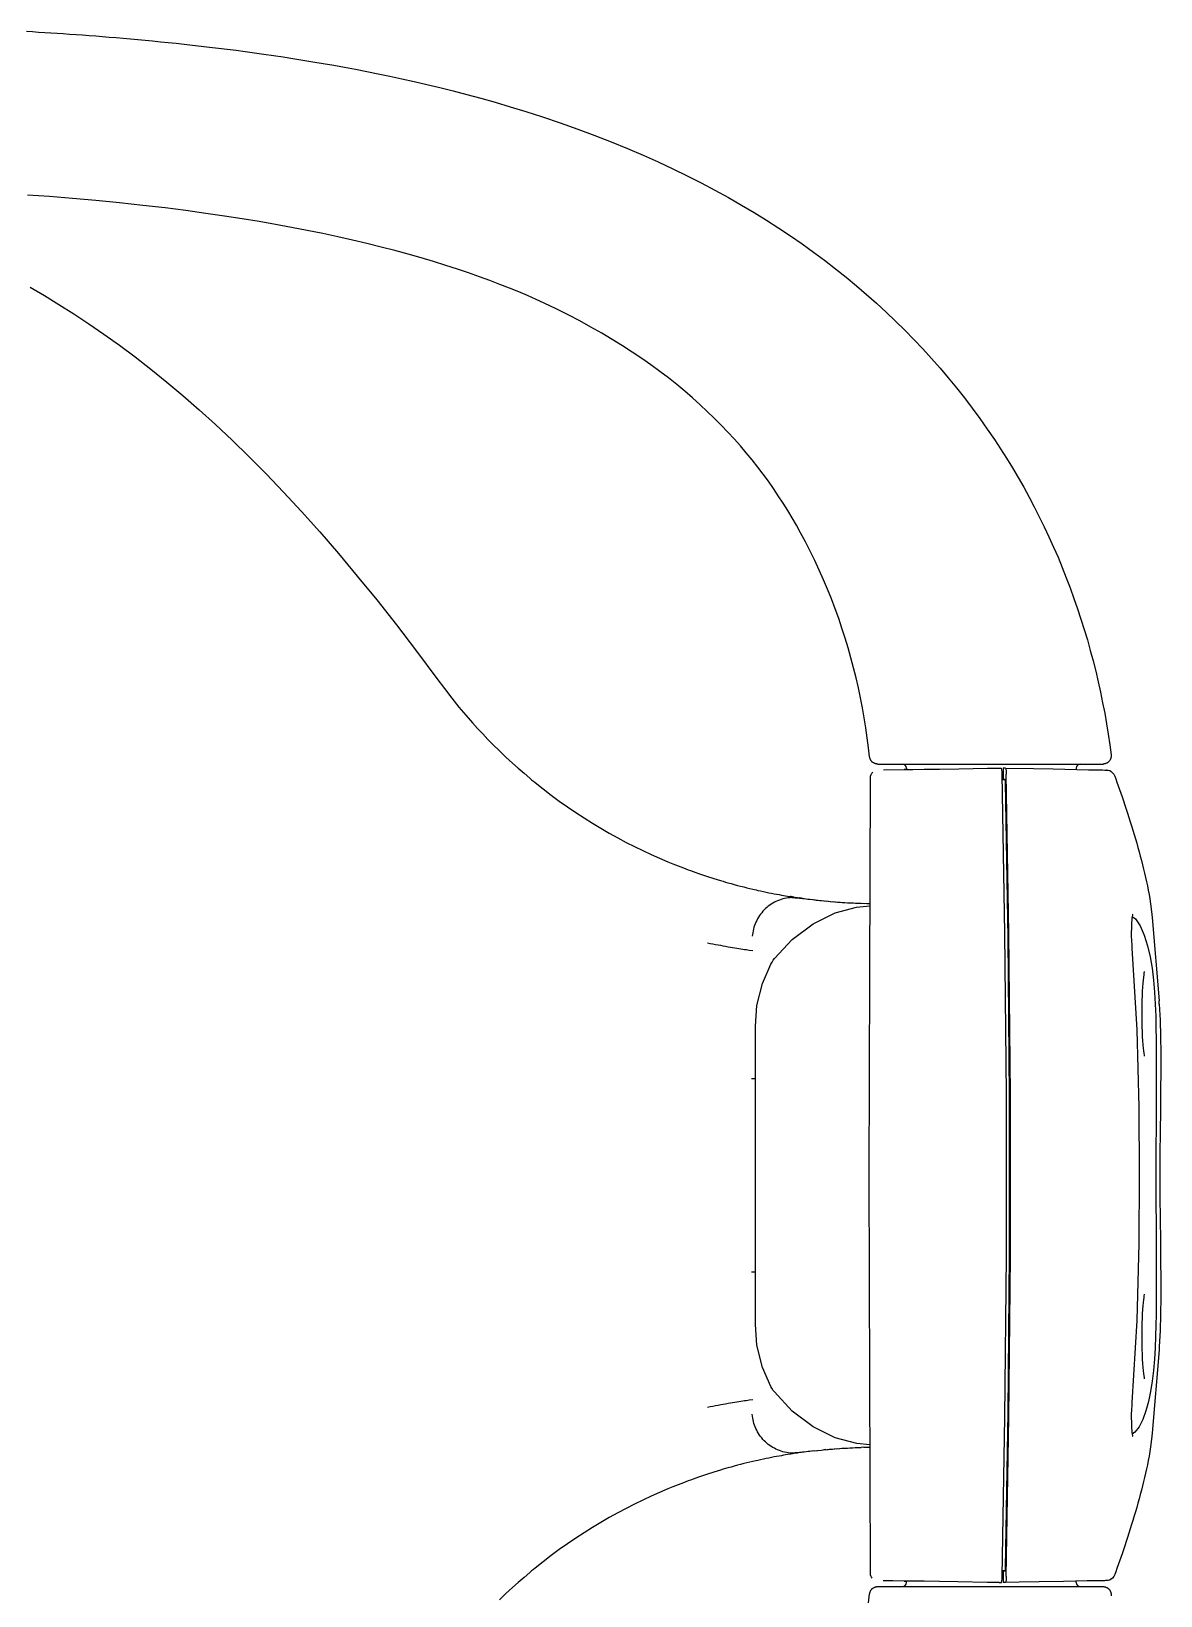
# Model space of a CAD drawing. Extents: x -119186 to 81195, y 1816 to 147180.
# Drawn here: x 24695.7 to 24835.8, y 34513 to 34707 of the extents above; entities that cross this region are included whole.
import ezdxf

# ---------------------------------------------------------------- set-up
doc = ezdxf.new("R2010")
doc.units = 0
doc.header["$LTSCALE"] = 12.7
doc.header["$MEASUREMENT"] = 0
doc.layers.add('A_建築（什器）', color=8, linetype='CONTINUOUS')

msp = doc.modelspace()

# ---------------------------------------------------------------- linework, layer by layer
at = {"layer": 'A_建築（什器）'}
for p, q in [((24695.08, 34706.99), (24695.83, 34706.95)), ((24695.83, 34706.95), (24696.57, 34706.9)), ((24696.57, 34706.9), (24697.33, 34706.86)), ((24697.33, 34706.86), (24698.09, 34706.81)), ((24698.09, 34706.81), (24698.86, 34706.76)), ((24698.86, 34706.76), (24699.64, 34706.71)), ((24699.64, 34706.71), (24700.42, 34706.65)), ((24700.42, 34706.65), (24701.22, 34706.59)), ((24701.22, 34706.59), (24702.02, 34706.54)), ((24702.02, 34706.54), (24702.83, 34706.48)), ((24702.83, 34706.48), (24703.66, 34706.41)), ((24703.66, 34706.41), (24704.5, 34706.35)), ((24704.5, 34706.35), (24705.34, 34706.28)), ((24705.34, 34706.28), (24706.21, 34706.21)), ((24706.21, 34706.21), (24707.08, 34706.13)), ((24707.08, 34706.13), (24707.97, 34706.05)), ((24707.97, 34706.05), (24708.87, 34705.97)), ((24708.87, 34705.97), (24709.79, 34705.89)), ((24709.79, 34705.89), (24710.72, 34705.8)), ((24710.72, 34705.8), (24711.68, 34705.7)), ((24711.68, 34705.7), (24712.65, 34705.61)), ((24712.65, 34705.61), (24713.64, 34705.5)), ((24713.64, 34705.5), (24714.65, 34705.39)), ((24714.65, 34705.39), (24715.68, 34705.28)), ((24715.68, 34705.28), (24716.73, 34705.16)), ((24716.73, 34705.16), (24717.79, 34705.04)), ((24717.79, 34705.04), (24718.88, 34704.91)), ((24718.88, 34704.91), (24719.98, 34704.77)), ((24719.98, 34704.77), (24721.09, 34704.63)), ((24721.09, 34704.63), (24722.22, 34704.48)), ((24722.22, 34704.48), (24723.37, 34704.32)), ((24723.37, 34704.32), (24724.53, 34704.16)), ((24724.53, 34704.16), (24725.71, 34703.99)), ((24725.71, 34703.99), (24726.9, 34703.81)), ((24726.9, 34703.81), (24728.12, 34703.62)), ((24728.12, 34703.62), (24729.35, 34703.42)), ((24729.35, 34703.42), (24730.61, 34703.22)), ((24730.61, 34703.22), (24731.9, 34703)), ((24731.9, 34703), (24733.2, 34702.77)), ((24733.2, 34702.77), (24734.53, 34702.53)), ((24734.53, 34702.53), (24735.89, 34702.28)), ((24735.89, 34702.28), (24737.29, 34702.01)), ((24737.29, 34702.01), (24738.71, 34701.72)), ((24738.71, 34701.72), (24740.16, 34701.42)), ((24740.16, 34701.42), (24741.66, 34701.1)), ((24741.66, 34701.1), (24743.19, 34700.76)), ((24743.19, 34700.76), (24744.75, 34700.4)), ((24744.75, 34700.4), (24746.36, 34700.01)), ((24746.36, 34700.01), (24748, 34699.6)), ((24748, 34699.6), (24749.69, 34699.16)), ((24749.69, 34699.16), (24751.44, 34698.69)), ((24751.44, 34698.69), (24753.23, 34698.19)), ((24753.23, 34698.19), (24755.09, 34697.64)), ((24755.09, 34697.64), (24757.04, 34697.04)), ((24757.04, 34697.04), (24759.11, 34696.38)), ((24759.11, 34696.38), (24761.29, 34695.64)), ((24761.29, 34695.64), (24763.48, 34694.86)), ((24763.48, 34694.86), (24765.59, 34694.08)), ((24765.59, 34694.08), (24767.63, 34693.28)), ((24767.63, 34693.28), (24769.62, 34692.46)), ((24769.62, 34692.46), (24771.57, 34691.63)), ((24771.57, 34691.63), (24773.43, 34690.8)), ((24773.43, 34690.8), (24775.26, 34689.94)), ((24775.26, 34689.94), (24777.05, 34689.07)), ((24777.05, 34689.07), (24778.79, 34688.19)), ((24697.93, 34686.49), (24695.19, 34686.69)), ((24700.78, 34686.26), (24697.93, 34686.49)), ((24778.79, 34688.19), (24780.49, 34687.29)), ((24780.49, 34687.29), (24782.16, 34686.38)), ((24703.69, 34686), (24700.78, 34686.26)), ((24706.63, 34685.71), (24703.69, 34686)), ((24709.51, 34685.4), (24706.63, 34685.71)), ((24712.26, 34685.08), (24709.51, 34685.4)), ((24714.86, 34684.75), (24712.26, 34685.08)), ((24717.31, 34684.41), (24714.86, 34684.75)), ((24782.16, 34686.38), (24783.78, 34685.45)), ((24783.78, 34685.45), (24785.36, 34684.51)), ((24785.36, 34684.51), (24786.9, 34683.56)), ((24719.63, 34684.08), (24717.31, 34684.41)), ((24721.83, 34683.73), (24719.63, 34684.08)), ((24723.94, 34683.39), (24721.83, 34683.73)), ((24725.98, 34683.03), (24723.94, 34683.39)), ((24727.97, 34682.67), (24725.98, 34683.03)), ((24729.91, 34682.29), (24727.97, 34682.67)), ((24786.9, 34683.56), (24788.41, 34682.59)), ((24788.41, 34682.59), (24789.88, 34681.61)), ((24731.82, 34681.9), (24729.91, 34682.29)), ((24733.69, 34681.5), (24731.82, 34681.9)), ((24735.52, 34681.09), (24733.69, 34681.5)), ((24737.31, 34680.67), (24735.52, 34681.09)), ((24739.06, 34680.24), (24737.31, 34680.67)), ((24789.88, 34681.61), (24791.32, 34680.62)), ((24791.32, 34680.62), (24792.72, 34679.61)), ((24740.76, 34679.8), (24739.06, 34680.24)), ((24742.41, 34679.35), (24740.76, 34679.8)), ((24744.02, 34678.89), (24742.41, 34679.35)), ((24745.57, 34678.43), (24744.02, 34678.89)), ((24792.72, 34679.61), (24794.1, 34678.59)), ((24747.08, 34677.96), (24745.57, 34678.43)), ((24748.53, 34677.5), (24747.08, 34677.96)), ((24749.93, 34677.03), (24748.53, 34677.5)), ((24751.27, 34676.55), (24749.93, 34677.03)), ((24794.1, 34678.59), (24795.44, 34677.55)), ((24795.44, 34677.55), (24796.75, 34676.51)), ((24695.51, 34675.26), (24697.29, 34674.22)), ((24752.57, 34676.08), (24751.27, 34676.55)), ((24753.81, 34675.61), (24752.57, 34676.08)), ((24755, 34675.14), (24753.81, 34675.61)), ((24756.15, 34674.67), (24755, 34675.14)), ((24796.75, 34676.51), (24798.03, 34675.44)), ((24798.03, 34675.44), (24799.29, 34674.37)), ((24697.29, 34674.22), (24699.1, 34673.13)), ((24699.1, 34673.13), (24700.94, 34671.96)), ((24757.24, 34674.21), (24756.15, 34674.67)), ((24758.29, 34673.74), (24757.24, 34674.21)), ((24759.29, 34673.29), (24758.29, 34673.74)), ((24759.29, 34673.29), (24759.28, 34673.29)), ((24760.8, 34672.57), (24759.28, 34673.29)), ((24799.29, 34674.37), (24800.52, 34673.28)), ((24800.52, 34673.28), (24801.72, 34672.17)), ((24700.94, 34671.96), (24702.81, 34670.73)), ((24762.29, 34671.83), (24760.8, 34672.57)), ((24763.72, 34671.08), (24762.29, 34671.83)), ((24765.11, 34670.32), (24763.72, 34671.08)), ((24801.72, 34672.17), (24802.89, 34671.05)), ((24802.89, 34671.05), (24804.04, 34669.92)), ((24702.81, 34670.73), (24704.69, 34669.43)), ((24704.69, 34669.43), (24706.61, 34668.06)), ((24766.45, 34669.56), (24765.11, 34670.32)), ((24767.75, 34668.78), (24766.45, 34669.56)), ((24804.04, 34669.92), (24805.17, 34668.76)), ((24706.61, 34668.06), (24708.54, 34666.61)), ((24769.01, 34668), (24767.75, 34668.78)), ((24770.23, 34667.21), (24769.01, 34668)), ((24771.4, 34666.42), (24770.23, 34667.21)), ((24805.17, 34668.76), (24806.27, 34667.6)), ((24806.27, 34667.6), (24807.35, 34666.41)), ((24708.54, 34666.61), (24710.5, 34665.09)), ((24710.5, 34665.09), (24712.48, 34663.5)), ((24772.54, 34665.62), (24771.4, 34666.42)), ((24773.64, 34664.81), (24772.54, 34665.62)), ((24807.35, 34666.41), (24808.41, 34665.21)), ((24808.41, 34665.21), (24809.44, 34664)), ((24712.48, 34663.5), (24714.47, 34661.82)), ((24774.71, 34664), (24773.64, 34664.81)), ((24775.74, 34663.18), (24774.71, 34664)), ((24776.74, 34662.36), (24775.74, 34663.18)), ((24809.44, 34664), (24810.45, 34662.77)), ((24714.47, 34661.82), (24716.48, 34660.07)), ((24777.7, 34661.53), (24776.74, 34662.36)), ((24778.64, 34660.69), (24777.7, 34661.53)), ((24810.45, 34662.77), (24811.43, 34661.52)), ((24811.43, 34661.52), (24812.4, 34660.25)), ((24716.48, 34660.07), (24718.52, 34658.23)), ((24779.54, 34659.85), (24778.64, 34660.69)), ((24780.41, 34659.01), (24779.54, 34659.85)), ((24812.4, 34660.25), (24813.34, 34658.97)), ((24718.52, 34658.23), (24720.58, 34656.3)), ((24781.26, 34658.16), (24780.41, 34659.01)), ((24782.08, 34657.3), (24781.26, 34658.16)), ((24813.34, 34658.97), (24814.27, 34657.67)), ((24814.27, 34657.67), (24815.16, 34656.36)), ((24720.58, 34656.3), (24722.67, 34654.27)), ((24782.87, 34656.44), (24782.08, 34657.3)), ((24783.64, 34655.58), (24782.87, 34656.44)), ((24784.38, 34654.71), (24783.64, 34655.58)), ((24815.16, 34656.36), (24815.92, 34655.21)), ((24722.67, 34654.27), (24724.8, 34652.12)), ((24785.1, 34653.84), (24784.38, 34654.71)), ((24785.79, 34652.96), (24785.1, 34653.84)), ((24815.92, 34655.21), (24816.66, 34654.04)), ((24816.66, 34654.04), (24817.39, 34652.86)), ((24724.8, 34652.12), (24726.97, 34649.85)), ((24786.46, 34652.07), (24785.79, 34652.96)), ((24787.12, 34651.19), (24786.46, 34652.07)), ((24817.39, 34652.86), (24818.1, 34651.66)), ((24818.1, 34651.66), (24818.79, 34650.46)), ((24726.97, 34649.85), (24729.19, 34647.46)), ((24787.75, 34650.29), (24787.12, 34651.19)), ((24788.35, 34649.39), (24787.75, 34650.29)), ((24818.79, 34650.46), (24819.46, 34649.24)), ((24788.95, 34648.49), (24788.35, 34649.39)), ((24789.52, 34647.58), (24788.95, 34648.49)), ((24819.46, 34649.24), (24820.11, 34648.02)), ((24820.11, 34648.02), (24820.73, 34646.78)), ((24729.19, 34647.46), (24731.46, 34644.93)), ((24790.07, 34646.66), (24789.52, 34647.58)), ((24790.6, 34645.74), (24790.07, 34646.66)), ((24791.11, 34644.82), (24790.6, 34645.74)), ((24820.73, 34646.78), (24821.34, 34645.54)), ((24731.46, 34644.93), (24733.77, 34642.25)), ((24791.72, 34643.68), (24791.11, 34644.82)), ((24821.34, 34645.54), (24821.93, 34644.29)), ((24821.93, 34644.29), (24822.5, 34643.04)), ((24733.77, 34642.25), (24736.12, 34639.44)), ((24792.31, 34642.52), (24791.72, 34643.68)), ((24792.88, 34641.35), (24792.31, 34642.52)), ((24822.5, 34643.04), (24823.05, 34641.77)), ((24793.43, 34640.18), (24792.88, 34641.35)), ((24793.96, 34638.99), (24793.43, 34640.18)), ((24823.05, 34641.77), (24823.57, 34640.51)), ((24823.57, 34640.51), (24824.08, 34639.23)), ((24736.12, 34639.44), (24738.52, 34636.49)), ((24794.46, 34637.8), (24793.96, 34638.99)), ((24824.08, 34639.23), (24824.57, 34637.96)), ((24824.57, 34637.96), (24825.03, 34636.67)), ((24738.52, 34636.49), (24740.97, 34633.38)), ((24794.94, 34636.6), (24794.46, 34637.8)), ((24795.4, 34635.39), (24794.94, 34636.6)), ((24825.03, 34636.67), (24825.48, 34635.39)), ((24795.84, 34634.18), (24795.4, 34635.39)), ((24796.25, 34632.97), (24795.84, 34634.18)), ((24825.48, 34635.39), (24825.9, 34634.1)), ((24825.9, 34634.1), (24826.31, 34632.81)), ((24740.97, 34633.38), (24743.46, 34630.13)), ((24796.64, 34631.75), (24796.25, 34632.97)), ((24826.31, 34632.81), (24826.69, 34631.52)), ((24797.02, 34630.52), (24796.64, 34631.75)), ((24797.36, 34629.29), (24797.02, 34630.52)), ((24826.69, 34631.52), (24827.06, 34630.22)), ((24827.06, 34630.22), (24827.4, 34628.92)), ((24743.46, 34630.13), (24745.99, 34626.75)), ((24797.69, 34628.06), (24797.36, 34629.29)), ((24827.4, 34628.92), (24827.73, 34627.63)), ((24745.99, 34626.75), (24746.92, 34625.49)), ((24798, 34626.83), (24797.69, 34628.06)), ((24798.28, 34625.59), (24798, 34626.83)), ((24827.73, 34627.63), (24828.03, 34626.33)), ((24828.03, 34626.33), (24828.32, 34625.03)), ((24746.92, 34625.49), (24747.84, 34624.3)), ((24798.55, 34624.35), (24798.28, 34625.59)), ((24798.79, 34623.11), (24798.55, 34624.35)), ((24828.32, 34625.03), (24828.59, 34623.73)), ((24747.84, 34624.3), (24748.73, 34623.2)), ((24748.73, 34623.2), (24749.59, 34622.18)), ((24799.01, 34621.87), (24798.79, 34623.11)), ((24828.59, 34623.73), (24828.84, 34622.43)), ((24828.84, 34622.43), (24829.07, 34621.13)), ((24749.59, 34622.18), (24750.41, 34621.24)), ((24750.41, 34621.24), (24751.04, 34620.55)), ((24751.04, 34620.55), (24751.68, 34619.86)), ((24799.21, 34620.63), (24799.01, 34621.87)), ((24799.39, 34619.39), (24799.21, 34620.63)), ((24829.07, 34621.13), (24829.28, 34619.82)), ((24751.68, 34619.86), (24752.32, 34619.19)), ((24752.32, 34619.19), (24752.53, 34618.98)), ((24752.53, 34618.98), (24752.74, 34618.76)), ((24752.74, 34618.76), (24752.95, 34618.55)), ((24752.95, 34618.55), (24753.74, 34617.77)), ((24799.55, 34618.14), (24799.39, 34619.39)), ((24829.28, 34619.82), (24829.47, 34618.52)), ((24829.47, 34618.52), (24829.64, 34617.26)), ((24753.74, 34617.77), (24754.55, 34617)), ((24754.55, 34617), (24755.36, 34616.25)), ((24799.68, 34617.01), (24799.55, 34618.14)), ((24799.69, 34616.96), (24799.68, 34617.01)), ((24799.7, 34616.91), (24799.69, 34616.96)), ((24799.71, 34616.86), (24799.7, 34616.91)), ((24799.73, 34616.81), (24799.71, 34616.86)), ((24799.75, 34616.76), (24799.73, 34616.81)), ((24799.77, 34616.71), (24799.75, 34616.76)), ((24799.79, 34616.67), (24799.77, 34616.71)), ((24799.82, 34616.62), (24799.79, 34616.67)), ((24799.84, 34616.58), (24799.82, 34616.62)), ((24799.87, 34616.54), (24799.84, 34616.58)), ((24829.48, 34616.59), (24829.46, 34616.55)), ((24829.51, 34616.64), (24829.48, 34616.59)), ((24829.54, 34616.68), (24829.51, 34616.64)), ((24829.56, 34616.73), (24829.54, 34616.68)), ((24829.58, 34616.78), (24829.56, 34616.73)), ((24829.6, 34616.83), (24829.58, 34616.78)), ((24829.61, 34616.88), (24829.6, 34616.83)), ((24829.62, 34616.93), (24829.61, 34616.88)), ((24829.63, 34616.98), (24829.62, 34616.93)), ((24829.64, 34617.04), (24829.63, 34616.98)), ((24829.64, 34617.26), (24829.64, 34617.25)), ((24829.64, 34617.25), (24829.64, 34617.19)), ((24829.64, 34617.19), (24829.64, 34617.14)), ((24829.64, 34617.14), (24829.64, 34617.09)), ((24829.64, 34617.09), (24829.64, 34617.04)), ((24755.36, 34616.25), (24756.07, 34615.62)), ((24756.07, 34615.62), (24756.8, 34614.99)), ((24756.8, 34614.99), (24757.52, 34614.37)), ((24799.78, 34614.61), (24799.85, 34614.82)), ((24799.85, 34614.82), (24799.95, 34614.99)), ((24799.9, 34616.5), (24799.87, 34616.54)), ((24799.94, 34616.46), (24799.9, 34616.5)), ((24799.97, 34616.42), (24799.94, 34616.46)), ((24799.95, 34614.99), (24800.07, 34615.13)), ((24800.01, 34616.38), (24799.97, 34616.42)), ((24800.05, 34616.35), (24800.01, 34616.38)), ((24800.09, 34616.32), (24800.05, 34616.35)), ((24800.14, 34616.29), (24800.09, 34616.32)), ((24800.18, 34616.26), (24800.14, 34616.29)), ((24800.23, 34616.24), (24800.18, 34616.26)), ((24800.27, 34616.22), (24800.23, 34616.24)), ((24800.32, 34616.2), (24800.27, 34616.22)), ((24800.37, 34616.18), (24800.32, 34616.2)), ((24800.42, 34616.17), (24800.37, 34616.18)), ((24800.47, 34616.15), (24800.42, 34616.17)), ((24800.52, 34616.15), (24800.47, 34616.15)), ((24800.57, 34616.14), (24800.52, 34616.15)), ((24800.62, 34616.13), (24800.57, 34616.14)), ((24800.68, 34616.13), (24800.62, 34616.13)), ((24800.68, 34616.13), (24828.64, 34616.13)), ((24801.42, 34615.41), (24804.24, 34615.46)), ((24803.97, 34615.44), (24804.24, 34615.45)), ((24803.98, 34615.44), (24803.97, 34615.44)), ((24804.24, 34615.45), (24803.98, 34615.44)), ((24804.24, 34615.63), (24804.24, 34615.45)), ((24804.24, 34615.45), (24805.05, 34615.46)), ((24805.05, 34615.46), (24806.46, 34615.48)), ((24806.46, 34615.48), (24808.36, 34615.51)), ((24808.36, 34615.51), (24810.75, 34615.55)), ((24810.75, 34615.55), (24814.31, 34615.61)), ((24814.31, 34615.61), (24815.73, 34615.63)), ((24815.73, 34615.63), (24816.03, 34615.63)), ((24816.06, 34615.58), (24816.03, 34615.63)), ((24816.09, 34615.42), (24816.06, 34615.58)), ((24816.11, 34615.17), (24816.09, 34615.42)), ((24816.12, 34614.87), (24816.11, 34615.17)), ((24816.46, 34595.17), (24816.12, 34614.87)), ((24816.23, 34615.62), (24816.23, 34614.21)), ((24816.53, 34615.62), (24816.23, 34615.62)), ((24816.53, 34615.62), (24816.57, 34615.53)), ((24816.53, 34615.62), (24820, 34615.56)), ((24816.57, 34615.53), (24816.6, 34615.26)), ((24816.6, 34615.26), (24816.62, 34614.86)), ((24816.96, 34595.16), (24816.62, 34614.86)), ((24820, 34615.56), (24822.43, 34615.52)), ((24822.43, 34615.52), (24823.9, 34615.49)), ((24823.9, 34615.49), (24826.83, 34615.43)), ((24825.31, 34615.63), (24825.31, 34615.46)), ((24826.83, 34615.43), (24827.68, 34615.42)), ((24827.68, 34615.42), (24828.26, 34615.4)), ((24828.26, 34615.4), (24828.59, 34615.4)), ((24828.59, 34615.4), (24828.84, 34615.39)), ((24828.7, 34616.13), (24828.64, 34616.13)), ((24828.75, 34616.14), (24828.7, 34616.13)), ((24828.8, 34616.15), (24828.75, 34616.14)), ((24828.85, 34616.16), (24828.8, 34616.15)), ((24828.84, 34615.39), (24829.04, 34615.38)), ((24828.9, 34616.17), (24828.85, 34616.16)), ((24828.95, 34616.18), (24828.9, 34616.17)), ((24829, 34616.2), (24828.95, 34616.18)), ((24829.05, 34616.22), (24829, 34616.2)), ((24829.06, 34615.38), (24829.04, 34615.38)), ((24829.1, 34616.24), (24829.05, 34616.22)), ((24829.06, 34615.38), (24829.09, 34615.38)), ((24829.09, 34615.38), (24829.11, 34615.38)), ((24829.15, 34616.27), (24829.1, 34616.24)), ((24829.11, 34615.38), (24829.14, 34615.38)), ((24829.14, 34615.38), (24829.18, 34615.38)), ((24829.19, 34616.3), (24829.15, 34616.27)), ((24829.18, 34615.38), (24829.28, 34615.36)), ((24829.23, 34616.33), (24829.19, 34616.3)), ((24829.28, 34616.36), (24829.23, 34616.33)), ((24829.32, 34616.39), (24829.28, 34616.36)), ((24829.28, 34615.36), (24829.46, 34615.31)), ((24829.35, 34616.43), (24829.32, 34616.39)), ((24829.39, 34616.47), (24829.35, 34616.43)), ((24829.42, 34616.51), (24829.39, 34616.47)), ((24829.46, 34616.55), (24829.42, 34616.51)), ((24829.46, 34615.31), (24829.65, 34615.21)), ((24829.65, 34615.21), (24829.83, 34615.06)), ((24829.83, 34615.06), (24829.98, 34614.86)), ((24829.98, 34614.86), (24830.06, 34614.7)), ((24830.06, 34614.7), (24830.08, 34614.64)), ((24830.08, 34614.64), (24830.21, 34614.29)), ((24757.52, 34614.37), (24757.74, 34614.19)), ((24757.74, 34614.19), (24757.96, 34614.01)), ((24757.96, 34614.01), (24758.17, 34613.84)), ((24758.17, 34613.84), (24759.16, 34613.05)), ((24759.16, 34613.05), (24760.17, 34612.28)), ((24799.69, 34590.11), (24799.77, 34614.2)), ((24799.77, 34614.43), (24799.78, 34614.61)), ((24799.77, 34614.19), (24799.77, 34614.43)), ((24816.46, 34614.16), (24816.13, 34614.17)), ((24816.47, 34614.21), (24816.23, 34614.21)), ((24816.47, 34614.21), (24816.49, 34614.16)), ((24816.49, 34614.16), (24816.5, 34614.03)), ((24816.5, 34614.03), (24816.51, 34613.83)), ((24816.51, 34613.83), (24816.84, 34594.53)), ((24830.21, 34614.29), (24830.35, 34613.88)), ((24830.35, 34613.88), (24830.66, 34612.99)), ((24830.66, 34612.99), (24830.83, 34612.53)), ((24760.17, 34612.28), (24761.18, 34611.54)), ((24761.18, 34611.54), (24762.19, 34610.82)), ((24762.19, 34610.82), (24763.22, 34610.12)), ((24830.83, 34612.53), (24830.99, 34612.05)), ((24830.99, 34612.05), (24831.16, 34611.56)), ((24831.16, 34611.56), (24831.33, 34611.05)), ((24831.33, 34611.05), (24831.5, 34610.54)), ((24763.22, 34610.12), (24764.25, 34609.45)), ((24764.25, 34609.45), (24765.29, 34608.8)), ((24831.5, 34610.54), (24831.67, 34610.02)), ((24831.67, 34610.02), (24831.84, 34609.5)), ((24831.84, 34609.5), (24832.01, 34608.98)), ((24832.01, 34608.98), (24832.17, 34608.45)), ((24765.29, 34608.8), (24766.33, 34608.17)), ((24766.33, 34608.17), (24767.38, 34607.56)), ((24767.38, 34607.56), (24768.43, 34606.98)), ((24768.43, 34606.98), (24769.48, 34606.42)), ((24832.17, 34608.45), (24832.34, 34607.92)), ((24832.34, 34607.92), (24832.5, 34607.38)), ((24832.5, 34607.38), (24832.66, 34606.84)), ((24769.48, 34606.42), (24770.5, 34605.9)), ((24770.5, 34605.9), (24771.53, 34605.4)), ((24771.53, 34605.4), (24772.56, 34604.92)), ((24832.66, 34606.84), (24832.82, 34606.31)), ((24832.82, 34606.31), (24832.97, 34605.77)), ((24832.97, 34605.77), (24833.12, 34605.24)), ((24833.12, 34605.24), (24833.26, 34604.71)), ((24772.56, 34604.92), (24773.6, 34604.46)), ((24773.6, 34604.46), (24774.63, 34604.02)), ((24774.63, 34604.02), (24775.27, 34603.76)), ((24775.27, 34603.76), (24775.93, 34603.49)), ((24775.93, 34603.49), (24776.58, 34603.24)), ((24776.58, 34603.24), (24776.86, 34603.14)), ((24776.86, 34603.14), (24777.15, 34603.03)), ((24777.15, 34603.03), (24777.44, 34602.92)), ((24833.26, 34604.71), (24833.4, 34604.17)), ((24833.4, 34604.17), (24833.54, 34603.64)), ((24833.54, 34603.64), (24833.67, 34603.11)), ((24833.67, 34603.11), (24833.8, 34602.59)), ((24777.44, 34602.92), (24778.46, 34602.56)), ((24778.46, 34602.56), (24779.42, 34602.23)), ((24779.42, 34602.23), (24780.33, 34601.94)), ((24780.33, 34601.94), (24781.17, 34601.68)), ((24781.17, 34601.68), (24781.5, 34601.59)), ((24781.5, 34601.59), (24781.81, 34601.5)), ((24781.81, 34601.5), (24782.11, 34601.41)), ((24782.1, 34601.41), (24782.49, 34601.3)), ((24782.49, 34601.3), (24782.89, 34601.19)), ((24782.89, 34601.19), (24783.28, 34601.09)), ((24783.28, 34601.09), (24783.67, 34600.99)), ((24833.8, 34602.59), (24833.92, 34602.06)), ((24833.92, 34602.06), (24834.03, 34601.54)), ((24834.03, 34601.54), (24834.14, 34601.02)), ((24783.67, 34600.99), (24784.06, 34600.89)), ((24784.06, 34600.89), (24784.43, 34600.8)), ((24784.43, 34600.8), (24784.81, 34600.7)), ((24784.81, 34600.7), (24785.18, 34600.62)), ((24785.18, 34600.62), (24785.6, 34600.52)), ((24785.6, 34600.52), (24785.82, 34600.47)), ((24785.81, 34600.47), (24786.15, 34600.4)), ((24786.15, 34600.4), (24786.5, 34600.32)), ((24786.5, 34600.32), (24786.84, 34600.25)), ((24786.84, 34600.25), (24787.18, 34600.18)), ((24787.18, 34600.18), (24787.52, 34600.12)), ((24787.52, 34600.12), (24787.84, 34600.05)), ((24787.84, 34600.05), (24788.14, 34600)), ((24788.26, 34599.18), (24788.06, 34599.09)), ((24788.14, 34600), (24788.44, 34599.94)), ((24788.48, 34599.26), (24788.26, 34599.18)), ((24788.44, 34599.94), (24788.75, 34599.89)), ((24788.69, 34599.34), (24788.48, 34599.26)), ((24788.91, 34599.4), (24788.69, 34599.34)), ((24788.75, 34599.89), (24789, 34599.84)), ((24789.13, 34599.46), (24788.91, 34599.4)), ((24789, 34599.84), (24789.26, 34599.8)), ((24789.35, 34599.5), (24789.13, 34599.46)), ((24789.26, 34599.8), (24789.51, 34599.76)), ((24789.57, 34599.54), (24789.35, 34599.5)), ((24789.51, 34599.76), (24789.84, 34599.7)), ((24789.8, 34599.56), (24789.57, 34599.54)), ((24790.02, 34599.58), (24789.8, 34599.56)), ((24789.84, 34599.7), (24789.86, 34599.7)), ((24789.95, 34599.69), (24789.86, 34599.7)), ((24790.1, 34599.66), (24789.94, 34599.69)), ((24790.03, 34599.59), (24790.03, 34599.59)), ((24790.03, 34599.59), (24790.03, 34599.59)), ((24790.03, 34599.59), (24790.04, 34599.59)), ((24790.03, 34599.59), (24790.03, 34599.59)), ((24790.04, 34599.59), (24790.06, 34599.59)), ((24790.06, 34599.59), (24790.08, 34599.59)), ((24790.08, 34599.59), (24790.1, 34599.58)), ((24790.31, 34599.63), (24790.09, 34599.66)), ((24790.1, 34599.58), (24790.13, 34599.58)), ((24790.13, 34599.58), (24790.3, 34599.57)), ((24790.13, 34599.58), (24790.14, 34599.58)), ((24790.15, 34599.58), (24790.16, 34599.58)), ((24790.28, 34599.63), (24790.53, 34599.59)), ((24790.3, 34599.57), (24790.45, 34599.56)), ((24790.43, 34599.61), (24790.68, 34599.57)), ((24790.45, 34599.56), (24790.61, 34599.54)), ((24790.56, 34599.59), (24790.83, 34599.54)), ((24790.61, 34599.54), (24790.78, 34599.53)), ((24791.04, 34599.51), (24790.71, 34599.56)), ((24790.78, 34599.53), (24790.97, 34599.51)), ((24790.97, 34599.51), (24791.16, 34599.49)), ((24791.22, 34599.49), (24791, 34599.52)), ((24791.16, 34599.49), (24791.36, 34599.47)), ((24791.35, 34599.47), (24791.19, 34599.49)), ((24791.36, 34599.47), (24791.57, 34599.44)), ((24791.57, 34599.44), (24791.8, 34599.42)), ((24791.8, 34599.42), (24792.03, 34599.39)), ((24792.03, 34599.39), (24792.28, 34599.36)), ((24792.28, 34599.36), (24792.66, 34599.32)), ((24792.65, 34599.32), (24792.95, 34599.28)), ((24792.84, 34599.3), (24793.13, 34599.26)), ((24793.05, 34599.27), (24793.26, 34599.25)), ((24793.26, 34599.25), (24793.49, 34599.22)), ((24793.49, 34599.22), (24793.71, 34599.2)), ((24793.71, 34599.2), (24794.02, 34599.17)), ((24793.94, 34599.18), (24793.94, 34599.18)), ((24793.99, 34599.17), (24794.33, 34599.14)), ((24794.25, 34599.15), (24794.58, 34599.11)), ((24794.52, 34599.12), (24794.84, 34599.09)), ((24834.14, 34601.02), (24834.24, 34600.49)), ((24834.24, 34600.49), (24834.34, 34599.95)), ((24834.34, 34599.95), (24834.44, 34599.4)), ((24834.44, 34599.4), (24834.53, 34598.81)), ((24786.02, 34597.33), (24785.89, 34597.14)), ((24786.15, 34597.52), (24786.02, 34597.33)), ((24786.29, 34597.7), (24786.15, 34597.52)), ((24786.44, 34597.87), (24786.29, 34597.7)), ((24786.59, 34598.04), (24786.44, 34597.87)), ((24786.75, 34598.2), (24786.59, 34598.04)), ((24786.92, 34598.35), (24786.75, 34598.2)), ((24787.1, 34598.49), (24786.92, 34598.35)), ((24787.28, 34598.63), (24787.1, 34598.49)), ((24787.47, 34598.76), (24787.28, 34598.63)), ((24787.66, 34598.88), (24787.47, 34598.76)), ((24787.86, 34598.99), (24787.66, 34598.88)), ((24788.06, 34599.09), (24787.86, 34598.99)), ((24792.67, 34596.32), (24795.39, 34597.66)), ((24794.8, 34599.1), (24795.19, 34599.06)), ((24795.08, 34599.07), (24795.46, 34599.04)), ((24795.38, 34599.05), (24795.74, 34599.02)), ((24795.39, 34597.66), (24798.07, 34598.4)), ((24795.68, 34599.02), (24796.03, 34599)), ((24795.98, 34599), (24796.32, 34598.98)), ((24796.29, 34598.98), (24796.62, 34598.96)), ((24796.61, 34598.96), (24797.03, 34598.94)), ((24796.94, 34598.94), (24797.34, 34598.92)), ((24797.27, 34598.92), (24797.66, 34598.9)), ((24797.6, 34598.91), (24797.98, 34598.89)), ((24797.94, 34598.89), (24798.3, 34598.88)), ((24798.07, 34598.4), (24799.72, 34598.55)), ((24798.28, 34598.88), (24798.63, 34598.87)), ((24798.62, 34598.87), (24799.07, 34598.85)), ((24798.97, 34598.86), (24799.4, 34598.85)), ((24799.33, 34598.85), (24799.72, 34598.84)), ((24799.68, 34598.84), (24799.72, 34598.84)), ((24832.26, 34597.23), (24832.23, 34597.03)), ((24832.29, 34597.39), (24832.26, 34597.23)), ((24832.26, 34597.22), (24832.66, 34596.92)), ((24832.31, 34597.48), (24832.29, 34597.39)), ((24832.33, 34597.52), (24832.31, 34597.48)), ((24832.33, 34597.51), (24832.33, 34597.52)), ((24834.53, 34598.81), (24834.62, 34598.18)), ((24834.62, 34598.18), (24834.7, 34597.49)), ((24834.7, 34597.49), (24834.74, 34597.12)), ((24785.22, 34595.45), (24785.18, 34595.22)), ((24785.27, 34595.67), (24785.22, 34595.45)), ((24785.33, 34595.89), (24785.27, 34595.67)), ((24785.4, 34596.11), (24785.33, 34595.89)), ((24785.48, 34596.33), (24785.4, 34596.11)), ((24785.57, 34596.54), (24785.48, 34596.33)), ((24785.67, 34596.74), (24785.57, 34596.54)), ((24785.78, 34596.95), (24785.67, 34596.74)), ((24785.89, 34597.14), (24785.78, 34596.95)), ((24790.05, 34594.37), (24792.67, 34596.32)), ((24832.15, 34595.72), (24832.14, 34595.27)), ((24832.14, 34595.27), (24832.14, 34594.77)), ((24832.16, 34596.12), (24832.15, 34595.72)), ((24832.18, 34596.47), (24832.16, 34596.12)), ((24832.21, 34596.77), (24832.18, 34596.47)), ((24832.23, 34597.03), (24832.21, 34596.77)), ((24832.66, 34596.92), (24833.25, 34596.06)), ((24833.25, 34596.06), (24833.76, 34594.91)), ((24834.74, 34597.12), (24834.74, 34597.09)), ((24834.74, 34597.12), (24835.59, 34586.76)), ((24779.91, 34593.85), (24779.58, 34593.92)), ((24780.24, 34593.78), (24779.91, 34593.85)), ((24780.56, 34593.72), (24780.24, 34593.78)), ((24780.88, 34593.66), (24780.56, 34593.72)), ((24781.2, 34593.61), (24780.88, 34593.66)), ((24781.51, 34593.55), (24781.2, 34593.61)), ((24781.81, 34593.5), (24781.51, 34593.55)), ((24782.11, 34593.44), (24781.81, 34593.5)), ((24782.4, 34593.39), (24782.11, 34593.44)), ((24782.68, 34593.35), (24782.4, 34593.39)), ((24782.95, 34593.3), (24782.68, 34593.35)), ((24783.22, 34593.26), (24782.95, 34593.3)), ((24785.14, 34595), (24785.12, 34594.77)), ((24785.18, 34595.22), (24785.14, 34595)), ((24787.86, 34592), (24790.05, 34594.37)), ((24816.64, 34575.16), (24816.46, 34595.17)), ((24816.84, 34594.53), (24817.01, 34574.95)), ((24817.14, 34575.16), (24816.96, 34595.16)), ((24832.14, 34594.77), (24832.16, 34594.23)), ((24832.16, 34594.23), (24832.19, 34593.66)), ((24832.19, 34593.66), (24832.22, 34593.29)), ((24833.76, 34594.91), (24834.17, 34593.6)), ((24834.17, 34593.6), (24834.49, 34592.22)), ((24783.47, 34593.22), (24783.22, 34593.26)), ((24783.95, 34593.14), (24783.47, 34593.22)), ((24784.17, 34593.11), (24783.95, 34593.14)), ((24784.38, 34593.08), (24784.17, 34593.11)), ((24784.57, 34593.05), (24784.38, 34593.08)), ((24784.75, 34593.02), (24784.57, 34593.05)), ((24785.18, 34592.96), (24784.75, 34593.02)), ((24787.42, 34591.3), (24787.57, 34591.56)), ((24787.57, 34591.56), (24787.73, 34591.81)), ((24787.73, 34591.81), (24787.86, 34592)), ((24787.86, 34592), (24787.86, 34592)), ((24832.22, 34593.29), (24832.84, 34583.16)), ((24834.49, 34592.22), (24834.72, 34590.8)), ((24786.38, 34588.93), (24787.42, 34591.3)), ((24799.63, 34564.97), (24799.69, 34590.11)), ((24833.64, 34589.69), (24833.6, 34589.35)), ((24833.68, 34589.98), (24833.64, 34589.69)), ((24833.71, 34590.19), (24833.68, 34589.98)), ((24833.74, 34590.34), (24833.71, 34590.19)), ((24833.76, 34590.4), (24833.74, 34590.34)), ((24834.72, 34590.8), (24834.9, 34589.34)), ((24785.7, 34586.18), (24786.38, 34588.93)), ((24833.51, 34587.97), (24833.48, 34587.42)), ((24833.54, 34588.48), (24833.51, 34587.97)), ((24833.57, 34588.94), (24833.54, 34588.48)), ((24833.6, 34589.35), (24833.57, 34588.94)), ((24834.9, 34589.34), (24835.02, 34587.85)), ((24835.02, 34587.85), (24835.11, 34586.35)), ((24785.5, 34583.61), (24785.7, 34586.18)), ((24833.45, 34586.2), (24833.44, 34585.54)), ((24833.44, 34585.54), (24833.44, 34584.88)), ((24833.46, 34586.82), (24833.45, 34586.2)), ((24833.48, 34587.42), (24833.46, 34586.82)), ((24835.11, 34586.35), (24835.17, 34584.85)), ((24835.62, 34586.35), (24835.59, 34586.76)), ((24835.62, 34586.35), (24835.72, 34584.39)), ((24785.5, 34546.65), (24785.5, 34583.61)), ((24833.44, 34584.88), (24833.44, 34584.21)), ((24833.44, 34584.21), (24833.46, 34583.56)), ((24835.17, 34584.85), (24835.2, 34583.4)), ((24835.72, 34584.39), (24835.77, 34582.36)), ((24832.84, 34583.16), (24833.08, 34573.6)), ((24833.46, 34583.56), (24833.48, 34582.93)), ((24833.48, 34582.93), (24833.5, 34582.34)), ((24833.5, 34582.34), (24833.53, 34581.8)), ((24833.53, 34581.8), (24833.57, 34581.32)), ((24835.2, 34583.4), (24835.21, 34582)), ((24835.21, 34582), (24835.22, 34580.85)), ((24835.77, 34582.36), (24835.79, 34580.26)), ((24833.57, 34581.32), (24833.61, 34580.9)), ((24833.61, 34580.9), (24833.64, 34580.55)), ((24833.64, 34580.55), (24833.68, 34580.27)), ((24833.68, 34580.27), (24833.72, 34580.05)), ((24833.72, 34580.05), (24833.75, 34579.91)), ((24833.75, 34579.91), (24833.75, 34579.9)), ((24835.22, 34580.85), (24835.22, 34570.94)), ((24835.79, 34580.26), (24835.79, 34578.05)), ((24835.79, 34578.05), (24835.78, 34575.7)), ((24785.03, 34577.13), (24785.5, 34577.13)), ((24816.64, 34555.1), (24816.64, 34575.16)), ((24817.01, 34574.95), (24817.01, 34555.31)), ((24817.14, 34555.1), (24817.14, 34575.16)), ((24835.78, 34575.7), (24835.75, 34573.19)), ((24833.08, 34573.6), (24833.12, 34565.13)), ((24835.75, 34573.19), (24835.72, 34570.55)), ((24835.21, 34570.27), (24835.2, 34569.47)), ((24835.22, 34570.95), (24835.21, 34570.27)), ((24835.22, 34570.96), (24835.22, 34570.95)), ((24835.72, 34570.55), (24835.69, 34567.75)), ((24835.2, 34569.47), (24835.19, 34568.42)), ((24835.19, 34568.42), (24835.19, 34567.18)), ((24835.19, 34567.18), (24835.18, 34565.83)), ((24835.69, 34567.75), (24835.68, 34565.13)), ((24799.69, 34539.86), (24799.63, 34564.97)), ((24833.12, 34565.13), (24833.08, 34556.68)), ((24835.18, 34565.83), (24835.18, 34564.43)), ((24835.18, 34564.43), (24835.19, 34563.08)), ((24835.68, 34565.13), (24835.69, 34562.5)), ((24835.19, 34563.08), (24835.19, 34561.84)), ((24835.69, 34562.5), (24835.72, 34559.7)), ((24835.19, 34561.84), (24835.2, 34560.79)), ((24835.2, 34560.79), (24835.21, 34559.99)), ((24835.21, 34559.99), (24835.22, 34559.31)), ((24835.22, 34559.32), (24835.22, 34549.15)), ((24835.22, 34559.31), (24835.22, 34559.31)), ((24835.72, 34559.7), (24835.75, 34557.06)), ((24833.08, 34556.68), (24832.84, 34547.12)), ((24835.75, 34557.06), (24835.78, 34554.56)), ((24816.46, 34535.1), (24816.64, 34555.1)), ((24817.01, 34555.31), (24816.84, 34535.73)), ((24816.96, 34535.1), (24817.14, 34555.1)), ((24835.78, 34554.56), (24835.79, 34552.2)), ((24785.5, 34553.13), (24785.03, 34553.13)), ((24835.79, 34552.2), (24835.79, 34549.99)), ((24833.57, 34548.94), (24833.54, 34548.48)), ((24833.6, 34549.35), (24833.57, 34548.94)), ((24833.64, 34549.69), (24833.6, 34549.35)), ((24833.68, 34549.98), (24833.64, 34549.69)), ((24833.71, 34550.19), (24833.68, 34549.98)), ((24833.74, 34550.34), (24833.71, 34550.19)), ((24833.76, 34550.4), (24833.74, 34550.34)), ((24835.22, 34549.15), (24835.21, 34547.87)), ((24835.79, 34549.99), (24835.77, 34547.9)), ((24832.84, 34547.12), (24832.22, 34536.98)), ((24833.46, 34546.82), (24833.45, 34546.2)), ((24833.48, 34547.42), (24833.46, 34546.82)), ((24833.51, 34547.97), (24833.48, 34547.42)), ((24833.54, 34548.48), (24833.51, 34547.97)), ((24835.21, 34547.87), (24835.19, 34546.54)), ((24835.77, 34547.9), (24835.72, 34545.87)), ((24785.7, 34544.06), (24785.5, 34546.65)), ((24833.45, 34546.2), (24833.44, 34545.54)), ((24833.44, 34545.54), (24833.44, 34544.88)), ((24833.44, 34544.88), (24833.44, 34544.21)), ((24835.16, 34545.17), (24835.1, 34543.76)), ((24835.19, 34546.54), (24835.16, 34545.17)), ((24835.72, 34545.87), (24835.62, 34543.91)), ((24786.39, 34541.31), (24785.7, 34544.06)), ((24833.44, 34544.21), (24833.46, 34543.56)), ((24833.46, 34543.56), (24833.48, 34542.93)), ((24833.48, 34542.93), (24833.5, 34542.34)), ((24835.59, 34543.5), (24834.74, 34533.14)), ((24835.1, 34543.76), (24835.02, 34542.34)), ((24835.62, 34543.91), (24835.59, 34543.49)), ((24787.42, 34538.96), (24786.39, 34541.31)), ((24833.5, 34542.34), (24833.53, 34541.8)), ((24833.53, 34541.8), (24833.57, 34541.32)), ((24833.57, 34541.32), (24833.61, 34540.9)), ((24834.9, 34540.94), (24834.74, 34539.6)), ((24835.02, 34542.34), (24834.9, 34540.94)), ((24799.77, 34516.06), (24799.69, 34539.86)), ((24833.61, 34540.9), (24833.64, 34540.55)), ((24833.64, 34540.55), (24833.68, 34540.27)), ((24833.68, 34540.27), (24833.72, 34540.05)), ((24833.72, 34540.05), (24833.75, 34539.91)), ((24833.75, 34539.91), (24833.75, 34539.9)), ((24834.74, 34539.6), (24834.54, 34538.31)), ((24783.47, 34537.05), (24783.22, 34537.01)), ((24783.71, 34537.09), (24783.47, 34537.05)), ((24784.17, 34537.16), (24783.71, 34537.09)), ((24784.38, 34537.19), (24784.17, 34537.16)), ((24784.57, 34537.22), (24784.38, 34537.19)), ((24784.75, 34537.24), (24784.57, 34537.22)), ((24785.18, 34537.3), (24784.75, 34537.24)), ((24787.55, 34538.73), (24787.42, 34538.96)), ((24787.72, 34538.46), (24787.55, 34538.73)), ((24787.86, 34538.27), (24787.72, 34538.46)), ((24790.07, 34535.88), (24787.86, 34538.27)), ((24787.86, 34538.27), (24787.86, 34538.27)), ((24834.28, 34537.09), (24833.96, 34535.93)), ((24834.54, 34538.31), (24834.28, 34537.09)), ((24779.91, 34536.42), (24779.58, 34536.35)), ((24780.24, 34536.48), (24779.91, 34536.42)), ((24780.56, 34536.54), (24780.24, 34536.48)), ((24780.88, 34536.6), (24780.56, 34536.54)), ((24781.2, 34536.66), (24780.88, 34536.6)), ((24781.51, 34536.71), (24781.2, 34536.66)), ((24781.81, 34536.77), (24781.51, 34536.71)), ((24782.11, 34536.82), (24781.81, 34536.77)), ((24782.4, 34536.87), (24782.11, 34536.82)), ((24782.68, 34536.92), (24782.4, 34536.87)), ((24782.95, 34536.96), (24782.68, 34536.92)), ((24783.22, 34537.01), (24782.95, 34536.96)), ((24785.14, 34535.27), (24785.12, 34535.5)), ((24785.18, 34535.04), (24785.14, 34535.27)), ((24792.69, 34533.93), (24790.07, 34535.88)), ((24816.84, 34535.73), (24816.51, 34516.44)), ((24816.62, 34515.4), (24816.96, 34535.1)), ((24832.16, 34536.05), (24832.14, 34535.51)), ((24832.14, 34535.51), (24832.14, 34535.01)), ((24832.19, 34536.63), (24832.16, 34536.05)), ((24832.22, 34536.98), (24832.19, 34536.63)), ((24833.96, 34535.93), (24833.57, 34534.86)), ((24785.22, 34534.81), (24785.18, 34535.04)), ((24785.27, 34534.59), (24785.22, 34534.81)), ((24785.33, 34534.37), (24785.27, 34534.59)), ((24785.4, 34534.15), (24785.33, 34534.37)), ((24785.48, 34533.94), (24785.4, 34534.15)), ((24785.57, 34533.73), (24785.48, 34533.94)), ((24785.67, 34533.52), (24785.57, 34533.73)), ((24785.78, 34533.32), (24785.67, 34533.52)), ((24785.89, 34533.12), (24785.78, 34533.32)), ((24795.41, 34532.6), (24792.69, 34533.93)), ((24816.12, 34515.39), (24816.46, 34535.1)), ((24832.14, 34535.01), (24832.15, 34534.56)), ((24832.15, 34534.56), (24832.16, 34534.15)), ((24832.16, 34534.15), (24832.18, 34533.8)), ((24832.18, 34533.8), (24832.21, 34533.5)), ((24832.21, 34533.5), (24832.23, 34533.24)), ((24832.23, 34533.24), (24832.26, 34533.03)), ((24832.58, 34533.27), (24832.26, 34533.04)), ((24833.11, 34533.95), (24832.58, 34533.27)), ((24833.57, 34534.86), (24833.11, 34533.95)), ((24834.74, 34533.14), (24834.74, 34533.18)), ((24786.02, 34532.93), (24785.89, 34533.12)), ((24786.15, 34532.74), (24786.02, 34532.93)), ((24786.29, 34532.57), (24786.15, 34532.74)), ((24786.44, 34532.39), (24786.29, 34532.57)), ((24786.59, 34532.23), (24786.44, 34532.39)), ((24786.75, 34532.07), (24786.59, 34532.23)), ((24786.92, 34531.92), (24786.75, 34532.07)), ((24787.1, 34531.77), (24786.92, 34531.92)), ((24787.28, 34531.64), (24787.1, 34531.77)), ((24787.47, 34531.51), (24787.28, 34531.64)), ((24787.66, 34531.39), (24787.47, 34531.51)), ((24787.86, 34531.28), (24787.66, 34531.39)), ((24788.06, 34531.18), (24787.86, 34531.28)), ((24794.92, 34531.18), (24795.38, 34531.22)), ((24795.28, 34531.21), (24795.68, 34531.24)), ((24798.09, 34531.86), (24795.41, 34532.6)), ((24795.55, 34531.23), (24795.98, 34531.26)), ((24795.93, 34531.26), (24796.29, 34531.28)), ((24796.22, 34531.28), (24796.61, 34531.3)), ((24796.52, 34531.3), (24796.94, 34531.32)), ((24796.93, 34531.32), (24797.27, 34531.34)), ((24797.24, 34531.34), (24797.6, 34531.36)), ((24797.55, 34531.36), (24797.94, 34531.37)), ((24797.87, 34531.37), (24798.28, 34531.39)), ((24799.72, 34531.71), (24798.09, 34531.86)), ((24798.19, 34531.38), (24798.63, 34531.4)), ((24798.97, 34531.41), (24798.62, 34531.4)), ((24798.96, 34531.41), (24799.33, 34531.42)), ((24799.29, 34531.42), (24799.72, 34531.42)), ((24832.26, 34533.03), (24832.29, 34532.88)), ((24832.29, 34532.88), (24832.31, 34532.78)), ((24832.31, 34532.78), (24832.32, 34532.77)), ((24834.53, 34531.47), (24834.44, 34530.88)), ((24834.62, 34532.1), (24834.53, 34531.47)), ((24834.7, 34532.78), (24834.62, 34532.1)), ((24834.74, 34533.14), (24834.7, 34532.78)), ((24783.67, 34529.28), (24783.28, 34529.18)), ((24784.06, 34529.38), (24783.67, 34529.28)), ((24784.43, 34529.47), (24784.06, 34529.38)), ((24784.81, 34529.56), (24784.43, 34529.47)), ((24785.18, 34529.65), (24784.81, 34529.56)), ((24785.58, 34529.74), (24785.18, 34529.65)), ((24785.82, 34529.79), (24785.56, 34529.74)), ((24786.15, 34529.87), (24785.81, 34529.79)), ((24786.5, 34529.94), (24786.15, 34529.87)), ((24786.84, 34530.01), (24786.5, 34529.94)), ((24787.18, 34530.08), (24786.84, 34530.01)), ((24787.52, 34530.15), (24787.18, 34530.08)), ((24787.84, 34530.21), (24787.52, 34530.15)), ((24788.14, 34530.27), (24787.84, 34530.21)), ((24788.26, 34531.08), (24788.06, 34531.18)), ((24788.44, 34530.32), (24788.14, 34530.27)), ((24788.48, 34531), (24788.26, 34531.08)), ((24788.73, 34530.37), (24788.44, 34530.32)), ((24788.69, 34530.93), (24788.48, 34531)), ((24788.91, 34530.86), (24788.69, 34530.93)), ((24789, 34530.42), (24788.73, 34530.37)), ((24789.13, 34530.81), (24788.91, 34530.86)), ((24789.26, 34530.47), (24789, 34530.42)), ((24789.35, 34530.76), (24789.13, 34530.81)), ((24789.51, 34530.51), (24789.26, 34530.47)), ((24789.57, 34530.73), (24789.35, 34530.76)), ((24789.84, 34530.56), (24789.51, 34530.51)), ((24789.8, 34530.7), (24789.57, 34530.73)), ((24790.02, 34530.68), (24789.8, 34530.7)), ((24789.86, 34530.56), (24789.84, 34530.56)), ((24789.94, 34530.58), (24789.86, 34530.56)), ((24790.09, 34530.6), (24789.94, 34530.58)), ((24790.03, 34530.67), (24790.03, 34530.67)), ((24790.03, 34530.67), (24790.03, 34530.67)), ((24790.04, 34530.67), (24790.03, 34530.67)), ((24790.06, 34530.68), (24790.04, 34530.67)), ((24790.08, 34530.68), (24790.06, 34530.68)), ((24790.1, 34530.68), (24790.08, 34530.68)), ((24790.31, 34530.64), (24790.09, 34530.6)), ((24790.13, 34530.69), (24790.1, 34530.68)), ((24790.3, 34530.7), (24790.13, 34530.69)), ((24790.14, 34530.69), (24790.13, 34530.69)), ((24790.16, 34530.69), (24790.15, 34530.69)), ((24790.56, 34530.68), (24790.28, 34530.63)), ((24790.45, 34530.71), (24790.3, 34530.7)), ((24790.61, 34530.72), (24790.45, 34530.71)), ((24790.71, 34530.7), (24790.53, 34530.67)), ((24790.78, 34530.74), (24790.61, 34530.72)), ((24790.87, 34530.73), (24790.68, 34530.7)), ((24790.97, 34530.76), (24790.78, 34530.74)), ((24791.04, 34530.75), (24790.83, 34530.72)), ((24791.16, 34530.77), (24790.97, 34530.76)), ((24791.22, 34530.78), (24791, 34530.75)), ((24791.36, 34530.8), (24791.16, 34530.77)), ((24791.35, 34530.8), (24791.18, 34530.77)), ((24791.57, 34530.82), (24791.36, 34530.8)), ((24791.8, 34530.85), (24791.57, 34530.82)), ((24792.04, 34530.87), (24791.8, 34530.85)), ((24792.28, 34530.9), (24792.04, 34530.87)), ((24792.66, 34530.95), (24792.28, 34530.9)), ((24793.05, 34530.99), (24792.53, 34530.93)), ((24792.88, 34530.97), (24793.26, 34531.02)), ((24793.2, 34531.01), (24793.71, 34531.06)), ((24793.71, 34531.06), (24793.94, 34531.09)), ((24794.25, 34531.12), (24793.94, 34531.09)), ((24793.94, 34531.09), (24793.94, 34531.09)), ((24794.1, 34531.1), (24794.52, 34531.14)), ((24794.42, 34531.13), (24794.8, 34531.17)), ((24794.67, 34531.16), (24795.08, 34531.19)), ((24834.25, 34529.78), (24834.14, 34529.25)), ((24834.35, 34530.32), (24834.25, 34529.78)), ((24834.44, 34530.88), (24834.35, 34530.32)), ((24777.44, 34527.34), (24777.15, 34527.24)), ((24778.46, 34527.7), (24777.44, 34527.34)), ((24779.42, 34528.03), (24778.46, 34527.7)), ((24780.33, 34528.32), (24779.42, 34528.03)), ((24781.17, 34528.58), (24780.33, 34528.32)), ((24781.5, 34528.68), (24781.17, 34528.58)), ((24781.81, 34528.77), (24781.5, 34528.68)), ((24782.11, 34528.85), (24781.81, 34528.77)), ((24782.49, 34528.96), (24782.1, 34528.85)), ((24782.89, 34529.07), (24782.49, 34528.96)), ((24783.28, 34529.18), (24782.89, 34529.07)), ((24833.8, 34527.68), (24833.67, 34527.16)), ((24833.92, 34528.21), (24833.8, 34527.68)), ((24834.03, 34528.73), (24833.92, 34528.21)), ((24834.14, 34529.25), (24834.03, 34528.73)), ((24773.6, 34525.81), (24772.56, 34525.34)), ((24774.63, 34526.24), (24773.6, 34525.81)), ((24775.27, 34526.51), (24774.63, 34526.24)), ((24775.93, 34526.77), (24775.27, 34526.51)), ((24776.58, 34527.02), (24775.93, 34526.77)), ((24776.86, 34527.13), (24776.58, 34527.02)), ((24777.15, 34527.24), (24776.86, 34527.13)), ((24833.26, 34525.56), (24833.12, 34525.03)), ((24833.4, 34526.1), (24833.26, 34525.56)), ((24833.54, 34526.63), (24833.4, 34526.1)), ((24833.67, 34527.16), (24833.54, 34526.63)), ((24769.48, 34523.84), (24768.43, 34523.28)), ((24770.5, 34524.36), (24769.48, 34523.84)), ((24771.53, 34524.86), (24770.5, 34524.36)), ((24772.56, 34525.34), (24771.53, 34524.86)), ((24832.82, 34523.96), (24832.66, 34523.42)), ((24832.97, 34524.5), (24832.82, 34523.96)), ((24833.12, 34525.03), (24832.97, 34524.5)), ((24766.33, 34522.09), (24765.29, 34521.47)), ((24767.38, 34522.7), (24766.33, 34522.09)), ((24768.43, 34523.28), (24767.38, 34522.7)), ((24832.17, 34521.82), (24832.01, 34521.29)), ((24832.34, 34522.35), (24832.17, 34521.82)), ((24832.5, 34522.89), (24832.34, 34522.35)), ((24832.66, 34523.42), (24832.5, 34522.89)), ((24763.22, 34520.14), (24762.19, 34519.44)), ((24764.25, 34520.81), (24763.22, 34520.14)), ((24765.29, 34521.47), (24764.25, 34520.81)), ((24831.5, 34519.73), (24831.33, 34519.21)), ((24831.67, 34520.24), (24831.5, 34519.73)), ((24831.84, 34520.76), (24831.67, 34520.24)), ((24832.01, 34521.29), (24831.84, 34520.76)), ((24760.17, 34517.98), (24759.16, 34517.21)), ((24761.18, 34518.72), (24760.17, 34517.98)), ((24762.19, 34519.44), (24761.18, 34518.72)), ((24830.83, 34517.74), (24830.66, 34517.27)), ((24830.99, 34518.21), (24830.83, 34517.74)), ((24831.16, 34518.71), (24830.99, 34518.21)), ((24831.33, 34519.21), (24831.16, 34518.71)), ((24757.52, 34515.89), (24756.8, 34515.28)), ((24757.74, 34516.07), (24757.52, 34515.89)), ((24757.96, 34516.25), (24757.74, 34516.07)), ((24758.17, 34516.43), (24757.96, 34516.25)), ((24759.16, 34517.21), (24758.17, 34516.43)), ((24799.77, 34515.84), (24799.77, 34516.07)), ((24799.77, 34515.77), (24799.77, 34515.84)), ((24799.79, 34515.61), (24799.77, 34515.77)), ((24816.46, 34516.11), (24816.13, 34516.09)), ((24816.23, 34516.05), (24816.23, 34514.64)), ((24816.47, 34516.05), (24816.23, 34516.05)), ((24816.49, 34516.1), (24816.47, 34516.05)), ((24816.5, 34516.24), (24816.49, 34516.1)), ((24816.51, 34516.44), (24816.5, 34516.24)), ((24830.21, 34515.97), (24830.08, 34515.63)), ((24830.35, 34516.38), (24830.21, 34515.97)), ((24830.66, 34517.27), (24830.35, 34516.38)), ((24755.36, 34514.01), (24754.55, 34513.26)), ((24756.07, 34514.65), (24755.36, 34514.01)), ((24756.8, 34515.28), (24756.07, 34514.65)), ((24799.84, 34515.46), (24799.79, 34515.61)), ((24799.91, 34515.32), (24799.84, 34515.46)), ((24799.87, 34513.73), (24799.9, 34513.77)), ((24799.9, 34513.77), (24799.94, 34513.81)), ((24800, 34515.2), (24799.91, 34515.32)), ((24799.94, 34513.81), (24799.97, 34513.84)), ((24799.97, 34513.84), (24800.01, 34513.88)), ((24800.01, 34513.88), (24800.05, 34513.91)), ((24800.05, 34513.91), (24800.09, 34513.94)), ((24800.09, 34513.94), (24800.14, 34513.97)), ((24800.14, 34513.97), (24800.18, 34514)), ((24800.18, 34514), (24800.23, 34514.02)), ((24800.23, 34514.02), (24800.27, 34514.05)), ((24800.27, 34514.05), (24800.32, 34514.07)), ((24800.32, 34514.07), (24800.37, 34514.08)), ((24800.37, 34514.08), (24800.42, 34514.1)), ((24800.42, 34514.1), (24800.47, 34514.11)), ((24800.47, 34514.11), (24800.52, 34514.12)), ((24800.52, 34514.12), (24800.57, 34514.13)), ((24800.57, 34514.13), (24800.62, 34514.13)), ((24800.62, 34514.13), (24800.68, 34514.13)), ((24800.68, 34514.13), (24828.64, 34514.13)), ((24802.56, 34514.83), (24801.37, 34514.86)), ((24804.04, 34514.8), (24802.56, 34514.83)), ((24803.97, 34514.82), (24803.98, 34514.82)), ((24804.24, 34514.82), (24803.97, 34514.82)), ((24803.98, 34514.82), (24804.24, 34514.81)), ((24804.24, 34514.8), (24804.04, 34514.8)), ((24804.24, 34514.63), (24804.24, 34514.82)), ((24805.05, 34514.81), (24804.24, 34514.82)), ((24806.46, 34514.79), (24805.05, 34514.81)), ((24808.36, 34514.76), (24806.46, 34514.79)), ((24810.62, 34514.72), (24808.36, 34514.76)), ((24814.31, 34514.66), (24810.62, 34514.72)), ((24815.73, 34514.63), (24814.31, 34514.66)), ((24815.73, 34514.63), (24816.03, 34514.63)), ((24816.03, 34514.63), (24816.06, 34514.69)), ((24816.06, 34514.69), (24816.09, 34514.85)), ((24816.09, 34514.85), (24816.11, 34515.09)), ((24816.11, 34515.09), (24816.12, 34515.39)), ((24816.53, 34514.64), (24816.23, 34514.64)), ((24816.57, 34514.74), (24816.53, 34514.64)), ((24818.25, 34514.67), (24816.53, 34514.64)), ((24816.6, 34515.01), (24816.57, 34514.74)), ((24816.62, 34515.4), (24816.6, 34515.01)), ((24820.73, 34514.72), (24818.25, 34514.67)), ((24823.74, 34514.77), (24820.73, 34514.72)), ((24826.66, 34514.83), (24823.74, 34514.77)), ((24825.31, 34514.63), (24825.31, 34514.8)), ((24827.89, 34514.85), (24826.66, 34514.83)), ((24828.45, 34514.86), (24827.89, 34514.85)), ((24828.66, 34514.87), (24828.45, 34514.86)), ((24828.64, 34514.13), (24828.7, 34514.13)), ((24828.82, 34514.87), (24828.66, 34514.87)), ((24828.7, 34514.13), (24828.75, 34514.13)), ((24828.75, 34514.13), (24828.8, 34514.12)), ((24828.8, 34514.12), (24828.85, 34514.11)), ((24828.93, 34514.88), (24828.82, 34514.87)), ((24828.85, 34514.11), (24828.9, 34514.1)), ((24828.9, 34514.1), (24828.95, 34514.08)), ((24829.04, 34514.88), (24828.93, 34514.88)), ((24828.95, 34514.08), (24829, 34514.06)), ((24829, 34514.06), (24829.05, 34514.04)), ((24829.06, 34514.88), (24829.04, 34514.88)), ((24829.05, 34514.04), (24829.1, 34514.02)), ((24829.09, 34514.88), (24829.06, 34514.88)), ((24829.11, 34514.88), (24829.09, 34514.88)), ((24829.1, 34514.02), (24829.15, 34514)), ((24829.13, 34514.88), (24829.11, 34514.88)), ((24829.17, 34514.89), (24829.13, 34514.88)), ((24829.15, 34514), (24829.19, 34513.97)), ((24829.26, 34514.9), (24829.17, 34514.89)), ((24829.19, 34513.97), (24829.23, 34513.94)), ((24829.23, 34513.94), (24829.28, 34513.91)), ((24829.43, 34514.95), (24829.26, 34514.9)), ((24829.28, 34513.91), (24829.32, 34513.87)), ((24829.32, 34513.87), (24829.35, 34513.83)), ((24829.35, 34513.83), (24829.39, 34513.8)), ((24829.39, 34513.8), (24829.42, 34513.76)), ((24829.63, 34515.04), (24829.43, 34514.95)), ((24829.82, 34515.2), (24829.63, 34515.04)), ((24829.98, 34515.39), (24829.82, 34515.2)), ((24830.06, 34515.57), (24829.98, 34515.39)), ((24830.08, 34515.63), (24830.06, 34515.57)), ((24754.55, 34513.26), (24753.74, 34512.49)), ((24799.55, 34512.12), (24799.68, 34513.25)), ((24799.68, 34513.25), (24799.69, 34513.3)), ((24799.69, 34513.3), (24799.7, 34513.35)), ((24799.7, 34513.35), (24799.71, 34513.4)), ((24799.71, 34513.4), (24799.73, 34513.45)), ((24799.73, 34513.45), (24799.75, 34513.5)), ((24799.75, 34513.5), (24799.77, 34513.55)), ((24799.77, 34513.55), (24799.79, 34513.59)), ((24799.79, 34513.59), (24799.81, 34513.64)), ((24799.81, 34513.64), (24799.84, 34513.68)), ((24799.84, 34513.68), (24799.87, 34513.73)), ((24829.42, 34513.76), (24829.46, 34513.71)), ((24829.46, 34513.71), (24829.49, 34513.67)), ((24829.49, 34513.67), (24829.51, 34513.63)), ((24829.51, 34513.63), (24829.54, 34513.58)), ((24829.54, 34513.58), (24829.56, 34513.53)), ((24829.56, 34513.53), (24829.58, 34513.48)), ((24829.58, 34513.48), (24829.6, 34513.43)), ((24829.6, 34513.43), (24829.61, 34513.38)), ((24829.61, 34513.38), (24829.62, 34513.33)), ((24829.62, 34513.33), (24829.63, 34513.28)), ((24829.63, 34513.28), (24829.64, 34513.23)), ((24829.64, 34513.23), (24829.64, 34513.18)), ((24829.64, 34513.18), (24829.64, 34513.12)), ((24829.64, 34513.12), (24829.64, 34513.07)), ((24829.64, 34513.07), (24829.64, 34513.02)), ((24829.64, 34513.02), (24829.64, 34513.01))]:
    msp.add_line(p, q, dxfattribs=at)
for centre, start, end in [((24803.74, 34615.63), 0, 90), ((24825.81, 34615.63), 90, 180), ((24803.74, 34514.63), 270, 0), ((24825.81, 34514.63), 180, 270)]:
    msp.add_arc(centre, 0.5, start, end, dxfattribs=at)

doc.saveas('drawing.dxf')
